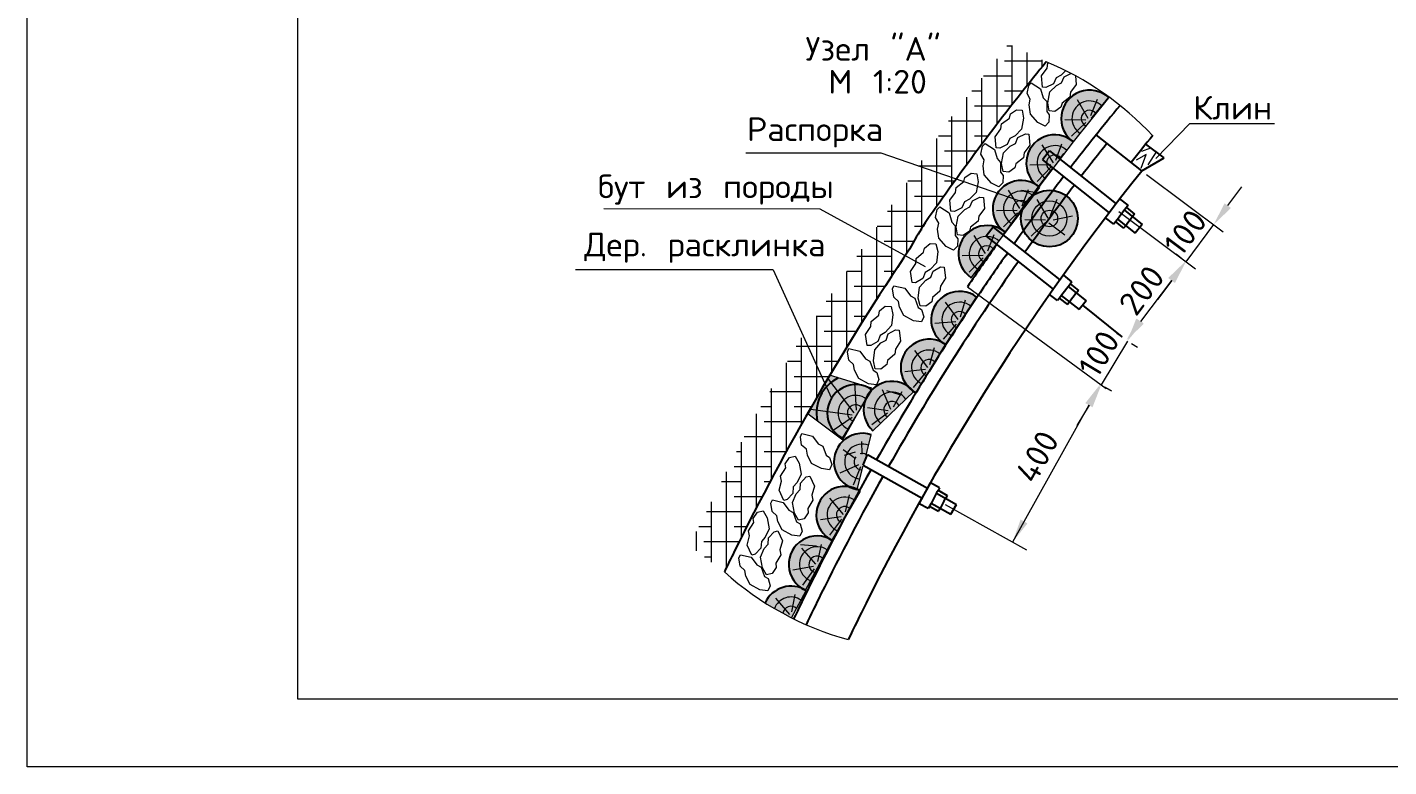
# Model space of a CAD drawing. Header units: millimetres. Extents: x 1757 to 4342, y -1901 to 53.
# Drawn here: x 3922.3 to 4023, y -1901.3 to -1846.6 of the extents above; entities that cross this region are included whole.
import ezdxf

# ---------------------------------------------------------------- set-up
doc = ezdxf.new("R2010")
doc.units = ezdxf.units.MM
doc.header["$LTSCALE"] = 0.1
doc.styles.get("Standard").update_dxf_attribs({"font": 'txt.shx'})

# ---------------------------------------------------------------- blocks, each defined once
blk = doc.blocks.new('дурза')
at = {"lineweight": 0, "true_color": 0xffffff}
h = blk.add_hatch(color=7, dxfattribs=at)
edge = h.paths.add_edge_path()
edge.add_arc((180293, -110101.7), 150, 47.27787, 235.24667)
edge.add_line((180207.5, -110224.9), (180394.8, -109991.5))
at = {"color": 7, "lineweight": 0}
blk.add_line((180207.5, -110224.9), (180394.8, -109991.5), dxfattribs=at)
at = {"lineweight": 9}
for p, q in [((180227.4, -110001.9), (180284.5, -110099.2)), ((180332.5, -110001.9), (180297.5, -110087.5)), ((180162.5, -110106.9), (180272.8, -110108.2)), ((180272.8, -110122.5), (180197.5, -110195.1))]:
    blk.add_line(p, q, dxfattribs=at)
blk.add_arc((180293, -110101.7), 150, 47.27787, 235.24667)
for radius, start, end in [(93, 44.82718, 237.69735), (43.6, 37.44698, 245.07756)]:
    blk.add_arc((180293, -110101.7), radius, start, end, dxfattribs=at)

msp = doc.modelspace()

# ---------------------------------------------------------------- hatches: boundary and pattern name
at = {"lineweight": 0}
h = msp.add_hatch(dxfattribs=at)
h.set_pattern_fill('ANSI38', scale=0.35, angle=45, style=0)
h.set_pattern_definition([(90, (-95379.5415, 96429.8253), (-1.11125, 2e-16), []), (180, (-95379.5415, 96429.8253), (-2.2225, -1.11125), [2.778125, -1.666875])])
h.paths.add_polyline_path([(3973.828, -1886.894), (3977.361, -1879.932), (3980.666, -1873.992), (3983.788, -1868.802), (3987.526, -1863.037), (3989.709, -1859.622), (3993.956, -1853.836), (3997.628, -1849.179), (3994.851, -1847.842), (3990.52, -1853.406), (3986.807, -1858.882), (3982.967, -1864.545), (3979.364, -1869.859), (3975.778, -1875.952), (3971.244, -1884.957)])
h = msp.add_hatch(color=253, dxfattribs=at)
edge = h.paths.add_edge_path()
edge.add_arc((3997.864, -1860.763), 2.1, 0, 360)
msp.add_hatch(color=253, dxfattribs=at).paths.add_polyline_path([(3980.018, -1875.214), (3982.583, -1877.121), (3984.738, -1873.32), (3981.594, -1872.339)])
at = {"lineweight": 0, "true_color": 0xffffff}
h = msp.add_hatch(color=7, dxfattribs=at)
edge = h.paths.add_edge_path()
edge.add_arc((3984.032, -1878.747), 2.1, 71.5868, 259.55561)
edge.add_line((3983.651, -1880.812), (3984.695, -1876.755))
msp.add_hatch(color=7, dxfattribs=at).paths.add_polyline_path([(3976.846, -1889.186, 0.0247785), (3978.795, -1890.292), (3979.881, -1888.276, 0.455676)])

# ---------------------------------------------------------------- linework, layer by layer
for p, q in [((4004.701, -1857.25), (4001.334, -1854.565)), ((4006.363, -1856.272), (4005, -1855.258)), ((3997.873, -1855.766), (3997.352, -1856.425)), ((3997.352, -1856.425), (4002.296, -1860.335)), ((3997.873, -1855.766), (4002.807, -1859.669)), ((4004.701, -1857.25), (4006.363, -1856.272)), ((4003.689, -1859.786), (4003.08, -1859.315)), ((4003.411, -1860.146), (4004.735, -1861.194)), ((4003.563, -1859.954), (4004.164, -1860.43)), ((3993.716, -1861.415), (3993.195, -1862.073)), ((3993.716, -1861.415), (3998.638, -1865.307)), ((4002.624, -1861.175), (4002.011, -1860.71)), ((4002.748, -1861.005), (4003.355, -1861.486)), ((4002.9, -1860.813), (4004.214, -1861.853)), ((4004.735, -1861.194), (4004.214, -1861.853)), ((3993.195, -1862.073), (3998.139, -1865.984)), ((3999.532, -1865.435), (3998.923, -1864.963)), ((3999.406, -1865.603), (4000.008, -1866.078)), ((3998.468, -1866.824), (3997.882, -1866.38)), ((3998.591, -1866.654), (3999.199, -1867.134)), ((3998.743, -1866.462), (4000.058, -1867.501)), ((3999.254, -1865.795), (4000.579, -1866.842)), ((4000.579, -1866.842), (4000.058, -1867.501)), ((4000.306, -1867.173), (4003.212, -1869.525)), ((3984.082, -1878.992), (3984.422, -1878.219)), ((3984.422, -1878.219), (3988.845, -1880.699)), ((3984.082, -1878.992), (3988.446, -1881.438)), ((3988.224, -1881.853), (3989.067, -1880.311)), ((3989.735, -1880.676), (3989.067, -1880.311)), ((3989.517, -1881.075), (3990.99, -1881.901)), ((3989.637, -1880.862), (3990.306, -1881.237)), ((3988.903, -1882.216), (3988.224, -1881.853)), ((3988.998, -1882.028), (3989.674, -1882.407)), ((3989.118, -1881.814), (3990.579, -1882.634)), ((3990.579, -1882.634), (3990.99, -1881.901))]:
    msp.add_line(p, q)
at = {"lineweight": 15}
for p, q in [((4005.742, -1856.324), (4008.254, -1853.737)), ((4008.254, -1853.737), (4014.513, -1853.737)), ((4004.692, -1855.779), (4005.368, -1855.532)), ((3975.421, -1855.915), (3985.406, -1855.916)), ((3985.406, -1855.916), (3996.249, -1859.662)), ((4004.312, -1856.424), (4005.033, -1856.007)), ((4004.995, -1856.045), (4004.616, -1857.07)), ((4005.772, -1855.833), (4005.147, -1856.804)), ((4005.052, -1857.512), (4010.709, -1861.738)), ((4011.055, -1859.813), (4012.103, -1858.411)), ((3980.913, -1860.071), (3964.91, -1860.053)), ((3988.707, -1864.346), (3980.913, -1860.071)), ((3977.433, -1864.548), (3962.819, -1864.548)), ((4003.242, -1869.541), (4002.861, -1869.257)), ((4003.635, -1869.824), (4001.698, -1873.07)), ((4003.938, -1870.005), (4004.387, -1870.272)), ((4000.801, -1874.572), (3999.904, -1876.075)), ((3990.164, -1881.916), (3996.176, -1885.276))]:
    msp.add_line(p, q, dxfattribs=at)
at = {"lineweight": 9}
for p, q in [((3996.806, -1858.832), (3995.805, -1858.682)), ((3996.945, -1859.367), (3997.745, -1860.728)), ((3998.417, -1859.367), (3997.926, -1860.565)), ((3998.144, -1860.855), (3999.562, -1860.565)), ((3996.037, -1860.837), (3997.581, -1860.855)), ((3997.581, -1861.055), (3996.527, -1862.072)), ((3997.835, -1861.091), (3998.998, -1861.981)), ((3981.462, -1872.579), (3983.414, -1875.124)), ((3983.444, -1872.916), (3983.574, -1874.939)), ((3985.823, -1873.485), (3986.883, -1873.796)), ((3980.213, -1874.857), (3983.268, -1875.27)), ((3983.292, -1875.468), (3981.887, -1876.444)), ((3983.961, -1877.246), (3983.994, -1878.187)), ((3982.62, -1877.852), (3983.511, -1878.482)), ((3982.709, -1878.273), (3983.524, -1878.02)), ((3982.397, -1879.566), (3983.775, -1878.963)), ((3983.894, -1879.129), (3983.352, -1880.489)), ((3980.642, -1884.983), (3979.468, -1884.885)), ((3979.051, -1888.577), (3978.785, -1889.844)), ((3977.604, -1888.843), (3978.636, -1890.037))]:
    msp.add_line(p, q, dxfattribs=at)
at = {"color": 7, "lineweight": 0}
for p, q in [((4003.004, -1860.254), (4008.661, -1864.48)), ((4010.008, -1861.215), (4007.96, -1863.956)), ((4007.609, -1863.695), (4007.229, -1863.41)), ((4006.882, -1865.336), (4004.609, -1868.378)), ((4006.913, -1865.358), (4005.865, -1866.76)), ((3991.806, -1865.821), (4002.057, -1873.336)), ((3982.561, -1877.004), (3984.76, -1873.438)), ((4001.94, -1873.201), (4002.39, -1873.451)), ((4002, -1873.25), (4002.449, -1873.518)), ((4000.775, -1874.556), (3995.14, -1884.697)), ((3984.309, -1878.254), (3984.695, -1876.755)), ((3983.651, -1880.812), (3984.101, -1879.061)), ((3978.795, -1890.292), (3979.881, -1888.276))]:
    msp.add_line(p, q, dxfattribs=at)
for points in [[(3922.278, -1604.306), (4342.278, -1604.306), (4342.278, -1901.306), (3922.278, -1901.306)], [(4337.278, -1896.306), (3942.278, -1896.306), (3942.278, -1609.306), (4337.278, -1609.306)], [(3980.018, -1875.214), (3982.583, -1877.121), (3984.738, -1873.32), (3981.594, -1872.339)]]:
    msp.add_lwpolyline(points, close=True, dxfattribs=at)
for points in [[(3997.348, -1851.043), (3997.279, -1850.224), (3997.692, -1849.655), (3997.75, -1849.283), (3997.795, -1849.248)], [(3997.348, -1851.043), (3997.279, -1850.224), (3997.692, -1849.655), (3997.75, -1849.283), (3997.795, -1849.248)], [(3999.064, -1849.833), (3998.739, -1850.158), (3998.353, -1850.357), (3998.161, -1850.796), (3997.612, -1851.072), (3997.348, -1851.043)], [(3999.064, -1849.833), (3998.739, -1850.158), (3998.353, -1850.357), (3998.161, -1850.796), (3997.612, -1851.072), (3997.348, -1851.043)], [(3999.784, -1850.208), (3999.838, -1850.852), (3999.426, -1851.421), (3999.368, -1851.793), (3998.798, -1852.232), (3998.721, -1852.532), (3998.275, -1852.849), (3997.852, -1852.803), (3997.747, -1852.213), (3997.891, -1851.406), (3998.379, -1850.918), (3998.764, -1850.719), (3998.957, -1850.28), (3999.453, -1850.031)], [(3999.784, -1850.208), (3999.838, -1850.852), (3999.426, -1851.421), (3999.368, -1851.793), (3998.798, -1852.232), (3998.721, -1852.532), (3998.275, -1852.849), (3997.852, -1852.803), (3997.747, -1852.213), (3997.891, -1851.406), (3998.379, -1850.918), (3998.764, -1850.719), (3998.957, -1850.28), (3999.453, -1850.031)], [(3996.525, -1850.726), (3997.215, -1851.173), (3997.412, -1851.848), (3997.67, -1852.122), (3997.668, -1852.841), (3997.858, -1853.086), (3997.835, -1853.633), (3997.54, -1853.939), (3997.009, -1853.66), (3996.459, -1853.052), (3996.373, -1852.367), (3996.452, -1851.94), (3996.223, -1851.519), (3996.342, -1850.916), (3996.525, -1850.726)], [(3996.525, -1850.726), (3997.215, -1851.173), (3997.412, -1851.848), (3997.67, -1852.122), (3997.668, -1852.841), (3997.858, -1853.086), (3997.835, -1853.633), (3997.54, -1853.939), (3997.009, -1853.66), (3996.459, -1853.052), (3996.373, -1852.367), (3996.452, -1851.94), (3996.223, -1851.519), (3996.342, -1850.916), (3996.525, -1850.726)], [(3993.931, -1855.532), (3993.862, -1854.713), (3994.275, -1854.144), (3994.333, -1853.772), (3994.903, -1853.333), (3994.98, -1853.033), (3995.426, -1852.716), (3995.849, -1852.762), (3995.954, -1853.352), (3995.81, -1854.159), (3995.322, -1854.647), (3994.936, -1854.846), (3994.744, -1855.285), (3994.195, -1855.561), (3993.931, -1855.532)], [(3996.352, -1854.522), (3996.422, -1855.341), (3996.009, -1855.91), (3995.951, -1856.281), (3995.381, -1856.721), (3995.304, -1857.021), (3994.858, -1857.338), (3994.435, -1857.292), (3994.33, -1856.702), (3994.474, -1855.895), (3994.962, -1855.407), (3995.347, -1855.208), (3995.54, -1854.769), (3996.089, -1854.493), (3996.352, -1854.522)], [(3993.108, -1855.215), (3993.798, -1855.662), (3993.995, -1856.337), (3994.253, -1856.61), (3994.251, -1857.33), (3994.441, -1857.575), (3994.418, -1858.122), (3994.123, -1858.428), (3993.592, -1858.149), (3993.042, -1857.541), (3992.956, -1856.856), (3993.035, -1856.429), (3992.806, -1856.008), (3992.925, -1855.405), (3993.108, -1855.215)], [(3990.574, -1860.22), (3990.505, -1859.401), (3990.917, -1858.832), (3990.975, -1858.46), (3991.545, -1858.021), (3991.622, -1857.721), (3992.069, -1857.404), (3992.491, -1857.45), (3992.596, -1858.04), (3992.453, -1858.847), (3991.964, -1859.335), (3991.579, -1859.534), (3991.387, -1859.973), (3990.837, -1860.249), (3990.574, -1860.22)], [(3992.995, -1859.21), (3993.064, -1860.029), (3992.652, -1860.598), (3992.594, -1860.97), (3992.023, -1861.409), (3991.947, -1861.709), (3991.5, -1862.026), (3991.077, -1861.98), (3990.972, -1861.39), (3991.116, -1860.583), (3991.604, -1860.095), (3991.99, -1859.896), (3992.182, -1859.457), (3992.732, -1859.181), (3992.995, -1859.21)], [(3989.751, -1859.903), (3990.441, -1860.35), (3990.638, -1861.025), (3990.896, -1861.299), (3990.893, -1862.018), (3991.083, -1862.263), (3991.06, -1862.81), (3990.765, -1863.116), (3990.235, -1862.837), (3989.685, -1862.229), (3989.598, -1861.544), (3989.677, -1861.118), (3989.448, -1860.697), (3989.567, -1860.093), (3989.751, -1859.903)], [(3987.71, -1865.5), (3987.597, -1864.685), (3987.979, -1864.095), (3988.017, -1863.721), (3988.563, -1863.252), (3988.624, -1862.949), (3989.053, -1862.608), (3989.478, -1862.632), (3989.614, -1863.215), (3989.513, -1864.029), (3989.051, -1864.542), (3988.677, -1864.761), (3988.508, -1865.21), (3987.974, -1865.514), (3987.71, -1865.5)], [(3977.433, -1864.548), (3981.749, -1874.042)], [(3990.074, -1864.362), (3990.186, -1865.177), (3989.804, -1865.767), (3989.766, -1866.141), (3989.22, -1866.61), (3989.159, -1866.914), (3988.73, -1867.254), (3988.305, -1867.231), (3988.169, -1866.647), (3988.27, -1865.833), (3988.732, -1865.32), (3989.106, -1865.101), (3989.275, -1864.652), (3989.809, -1864.348), (3990.074, -1864.362)], [(3986.369, -1865.73), (3987.169, -1865.919), (3987.582, -1866.488), (3987.917, -1866.658), (3988.157, -1867.337), (3988.418, -1867.503), (3988.581, -1868.026), (3988.406, -1868.414), (3987.813, -1868.33), (3987.09, -1867.942), (3986.778, -1867.327), (3986.709, -1866.899), (3986.351, -1866.579), (3986.26, -1865.972), (3986.369, -1865.73)], [(3984.386, -1870.148), (3984.274, -1869.333), (3984.655, -1868.743), (3984.694, -1868.369), (3985.24, -1867.901), (3985.301, -1867.597), (3985.73, -1867.256), (3986.154, -1867.28), (3986.29, -1867.863), (3986.19, -1868.677), (3985.728, -1869.19), (3985.353, -1869.409), (3985.185, -1869.858), (3984.651, -1870.162), (3984.386, -1870.148)], [(3986.75, -1869.011), (3986.863, -1869.825), (3986.481, -1870.415), (3986.443, -1870.789), (3985.897, -1871.258), (3985.836, -1871.562), (3985.407, -1871.902), (3984.982, -1871.879), (3984.846, -1871.295), (3984.947, -1870.481), (3985.409, -1869.968), (3985.783, -1869.749), (3985.952, -1869.3), (3986.486, -1868.996), (3986.75, -1869.011)], [(3983.045, -1870.378), (3983.845, -1870.567), (3984.258, -1871.136), (3984.593, -1871.307), (3984.834, -1871.985), (3985.095, -1872.151), (3985.258, -1872.674), (3985.083, -1873.062), (3984.49, -1872.978), (3983.767, -1872.591), (3983.455, -1871.975), (3983.385, -1871.547), (3983.028, -1871.228), (3982.936, -1870.62), (3983.045, -1870.378)], [(3979.558, -1876.663), (3980.358, -1876.851), (3980.771, -1877.42), (3981.106, -1877.591), (3981.346, -1878.269), (3981.608, -1878.436), (3981.771, -1878.958), (3981.596, -1879.346), (3981.002, -1879.262), (3980.28, -1878.875), (3979.968, -1878.259), (3979.898, -1877.831), (3979.541, -1877.512), (3979.449, -1876.904), (3979.558, -1876.663)], [(3978.227, -1881.605), (3977.875, -1880.862), (3978.062, -1880.185), (3977.987, -1879.816), (3978.367, -1879.205), (3978.334, -1878.897), (3978.641, -1878.444), (3979.053, -1878.339), (3979.358, -1878.855), (3979.506, -1879.661), (3979.219, -1880.289), (3978.928, -1880.611), (3978.902, -1881.089), (3978.484, -1881.54), (3978.227, -1881.605)], [(3980.141, -1879.811), (3980.492, -1880.554), (3980.306, -1881.231), (3980.381, -1881.6), (3980.001, -1882.211), (3980.034, -1882.519), (3979.727, -1882.972), (3979.315, -1883.077), (3979.01, -1882.562), (3978.862, -1881.755), (3979.148, -1881.127), (3979.44, -1880.806), (3979.466, -1880.327), (3979.884, -1879.876), (3980.141, -1879.811)], [(3977.378, -1881.577), (3978.178, -1881.766), (3978.591, -1882.335), (3978.926, -1882.505), (3979.166, -1883.184), (3979.428, -1883.35), (3979.591, -1883.873), (3979.416, -1884.26), (3978.822, -1884.177), (3978.1, -1883.789), (3977.788, -1883.174), (3977.718, -1882.745), (3977.36, -1882.426), (3977.269, -1881.818), (3977.378, -1881.577)], [(3975.862, -1885.65), (3975.51, -1884.907), (3975.697, -1884.229), (3975.621, -1883.861), (3976.002, -1883.25), (3975.969, -1882.942), (3976.276, -1882.488), (3976.688, -1882.383), (3976.993, -1882.899), (3977.141, -1883.706), (3976.854, -1884.334), (3976.563, -1884.655), (3976.537, -1885.134), (3976.118, -1885.584), (3975.862, -1885.65)], [(3977.776, -1883.855), (3978.127, -1884.598), (3977.94, -1885.276), (3978.016, -1885.644), (3977.636, -1886.255), (3977.669, -1886.563), (3977.362, -1887.017), (3976.95, -1887.122), (3976.645, -1886.606), (3976.497, -1885.799), (3976.783, -1885.172), (3977.075, -1884.85), (3977.101, -1884.371), (3977.519, -1883.921), (3977.776, -1883.855)], [(3975.013, -1885.622), (3975.813, -1885.81), (3976.226, -1886.379), (3976.561, -1886.55), (3976.801, -1887.228), (3977.063, -1887.395), (3977.226, -1887.917), (3977.051, -1888.305), (3976.457, -1888.221), (3975.734, -1887.834), (3975.423, -1887.218), (3975.353, -1886.79), (3974.995, -1886.471), (3974.904, -1885.863), (3975.013, -1885.622)]]:
    msp.add_lwpolyline(points, dxfattribs=at)
msp.add_circle((3997.864, -1860.763), 2.1)
at = {"lineweight": 9}
for radius in [1.302, 0.611]:
    msp.add_circle((3997.864, -1860.763), radius, dxfattribs=at)
for centre, radius, start, end in [((4146.041, -1969.964), 191.352, 140.85982, 142.63548), ((4145.902, -1969.836), 184.899, 140.56951, 142.39022), ((4145.902, -1969.836), 185.914, 140.58111, 141.21313), ((4147.82, -1971.225), 193.531, 142.6588, 144.78327), ((4145.902, -1969.836), 183.881, 141.433, 142.39427), ((4145.902, -1969.836), 181.609, 140.63007, 141.433), ((4145.902, -1969.836), 185.914, 142.23217, 142.38622), ((4145.902, -1969.836), 180.591, 141.433, 153.48687), ((4145.902, -1969.836), 185.914, 142.64512, 144.54738), ((4145.902, -1969.836), 184.896, 142.36786, 142.39023), ((4145.902, -1969.836), 184.899, 142.65053, 144.56325), ((4145.902, -1969.836), 183.881, 142.65603, 144.57933), ((4009.719, -1874.817), 25.126, 142.78658, 152.04087), ((4145.902, -1969.836), 179.821, 142.26591, 142.82355), ((4145.902, -1969.836), 179.052, 142.33572, 142.76135), ((4145.902, -1969.836), 191.021, 146.00665, 153.76179), ((4145.902, -1969.836), 185.914, 144.8066, 145.98037), ((4145.902, -1969.836), 184.899, 144.8239, 146.00665), ((4145.902, -1969.836), 183.881, 144.84143, 150.42835), ((4141.746, -1975.485), 179.821, 142.26591, 142.82355), ((4145.902, -1969.836), 184.896, 146.00665, 150.42999), ((4141.746, -1975.485), 179.052, 142.33572, 142.76135), ((3983.536, -1875.144), 2.898, 116.24622, 191.41527), ((3983.536, -1875.144), 2.1, 54.35181, 242.32061), ((3984.032, -1878.747), 2.1, 71.5868, 259.55561), ((4145.902, -1969.836), 184.896, 150.69028, 153.76179), ((4145.902, -1969.836), 183.881, 150.69008, 153.75679), ((4147.515, -1966.939), 179.821, 151.3333, 151.89094), ((4147.515, -1966.939), 179.052, 151.40311, 151.82874), ((4145.902, -1969.836), 191.021, 153.76179, 154.2653), ((3978.759, -1890.051), 2.1, 57.69985, 155.69031), ((4145.902, -1969.836), 184.896, 153.76179, 154.54624), ((4145.902, -1969.836), 183.881, 153.75679, 154.54373), ((4145.902, -1969.836), 180.591, 153.48687, 154.43524)]:
    msp.add_arc(centre, radius, start, end)
at = {"lineweight": 15}
for start, end in [(43.05442, 67.51072), (227.98175, 254.66926)]:
    msp.add_arc((3988.973, -1870.084), 22.626, start, end, dxfattribs=at)
at = {"lineweight": 9}
for centre, radius, start, end in [((3983.536, -1875.144), 1.302, 51.90113, 244.7713), ((3983.536, -1875.144), 0.611, 44.52092, 252.1515), ((3984.032, -1878.747), 1.302, 69.13612, 262.00629), ((3984.032, -1878.747), 0.611, 143.80464, 269.3865), ((3984.032, -1878.747), 0.611, 61.75592, 105.91401), ((3978.759, -1890.051), 1.302, 55.24917, 160.07637), ((3978.759, -1890.051), 0.611, 47.86896, 171.21375)]:
    msp.add_arc(centre, radius, start, end, dxfattribs=at)
for points in [[(4010.822, -1859.638), (4011.289, -1859.987), (4010.008, -1861.215)], [(4004.376, -1868.204), (4004.843, -1868.553), (4003.562, -1869.78)], [(4004.282, -1868.172), (4004.783, -1868.471), (4003.635, -1869.824)], [(4000.52, -1874.414), (4001.03, -1874.697), (4001.625, -1873.026)], [(4000.551, -1874.423), (4001.051, -1874.722), (4001.698, -1873.07)], [(3995.735, -1883.025), (3996.244, -1883.309), (3995.14, -1884.697)]]:
    msp.add_solid(points)
at = {"color": 7, "lineweight": 0}
for points in [[(4006.649, -1865.161), (4007.116, -1865.51), (4007.93, -1863.934)], [(4006.679, -1865.184), (4007.146, -1865.533), (4007.96, -1863.956)]]:
    msp.add_solid(points, dxfattribs=at)

# ---------------------------------------------------------------- block references
at = {"color": 7, "lineweight": 0, "true_color": 0xffffff, "xscale": 0.01399933570064604, "yscale": 0.01399933570064604, "zscale": 0.0139993357}
msp.add_blockref('дурза', (1476.852, -312.02), dxfattribs=at)
at = {"color": 7, "lineweight": 0, "true_color": 0xffffff, "yscale": 0.01399933570064604, "zscale": 0.0139993357}
for p, xscale, rotation in [((1434.288, -382.793), 0.01399933568890615, 1.519441880986801), ((1431.808, -386.164), 0.01399933568890615, 1.519441880986801), ((1429.274, -389.501), 0.01399933568890615, 1.519441880986801), ((1329.894, -578.441), 0.0139993357120695, 5.554499413764087), ((1294.38, -653.002), 0.01399933568864953, 7.073941305602395), ((1688.317, -13.216), 0.01399933569213788, 352.398416960079), ((1250.619, -750.487), 0.01399933569633911, 8.902540072132714), ((1219.521, -826.995), 0.01399933570850209, 10.42198203524761)]:
    msp.add_blockref('дурза', p, dxfattribs=dict(at, xscale=xscale, rotation=rotation))

# ---------------------------------------------------------------- texts
for s, height, p in [('Узел "А"', 1.7499, (3979.825, -1849.093)), ('М 1:20', 1.7499, (3981.507, -1851.525)), ('Клин', 1.7499, (4008.498, -1853.445)), ('Распорка', 1.7499, (3975.5, -1855.036)), ('бут из породы', 1.74992, (3964.476, -1859.261)), ('Дер. расклинка', 1.74992, (3963.462, -1863.562))]:
    msp.add_text(s, height=height).set_placement(p)
at = {"color": 7, "lineweight": 0, "char_height": 1.7499, "attachment_point": 5}
for s, insert, rotation in [('100', (4007.92, -1861.791), 53.2383), ('200', (4004.682, -1866.063), 53.2383), ('400', (3996.956, -1878.369), 60.94024)]:
    msp.add_mtext(s, dxfattribs=dict(at, insert=insert, rotation=rotation))
at = {"lineweight": 15, "insert": (4001.527, -1870.766), "char_height": 1.7499, "attachment_point": 5, "rotation": 59.165}
msp.add_mtext('100', dxfattribs=at)

doc.saveas('drawing.dxf')
